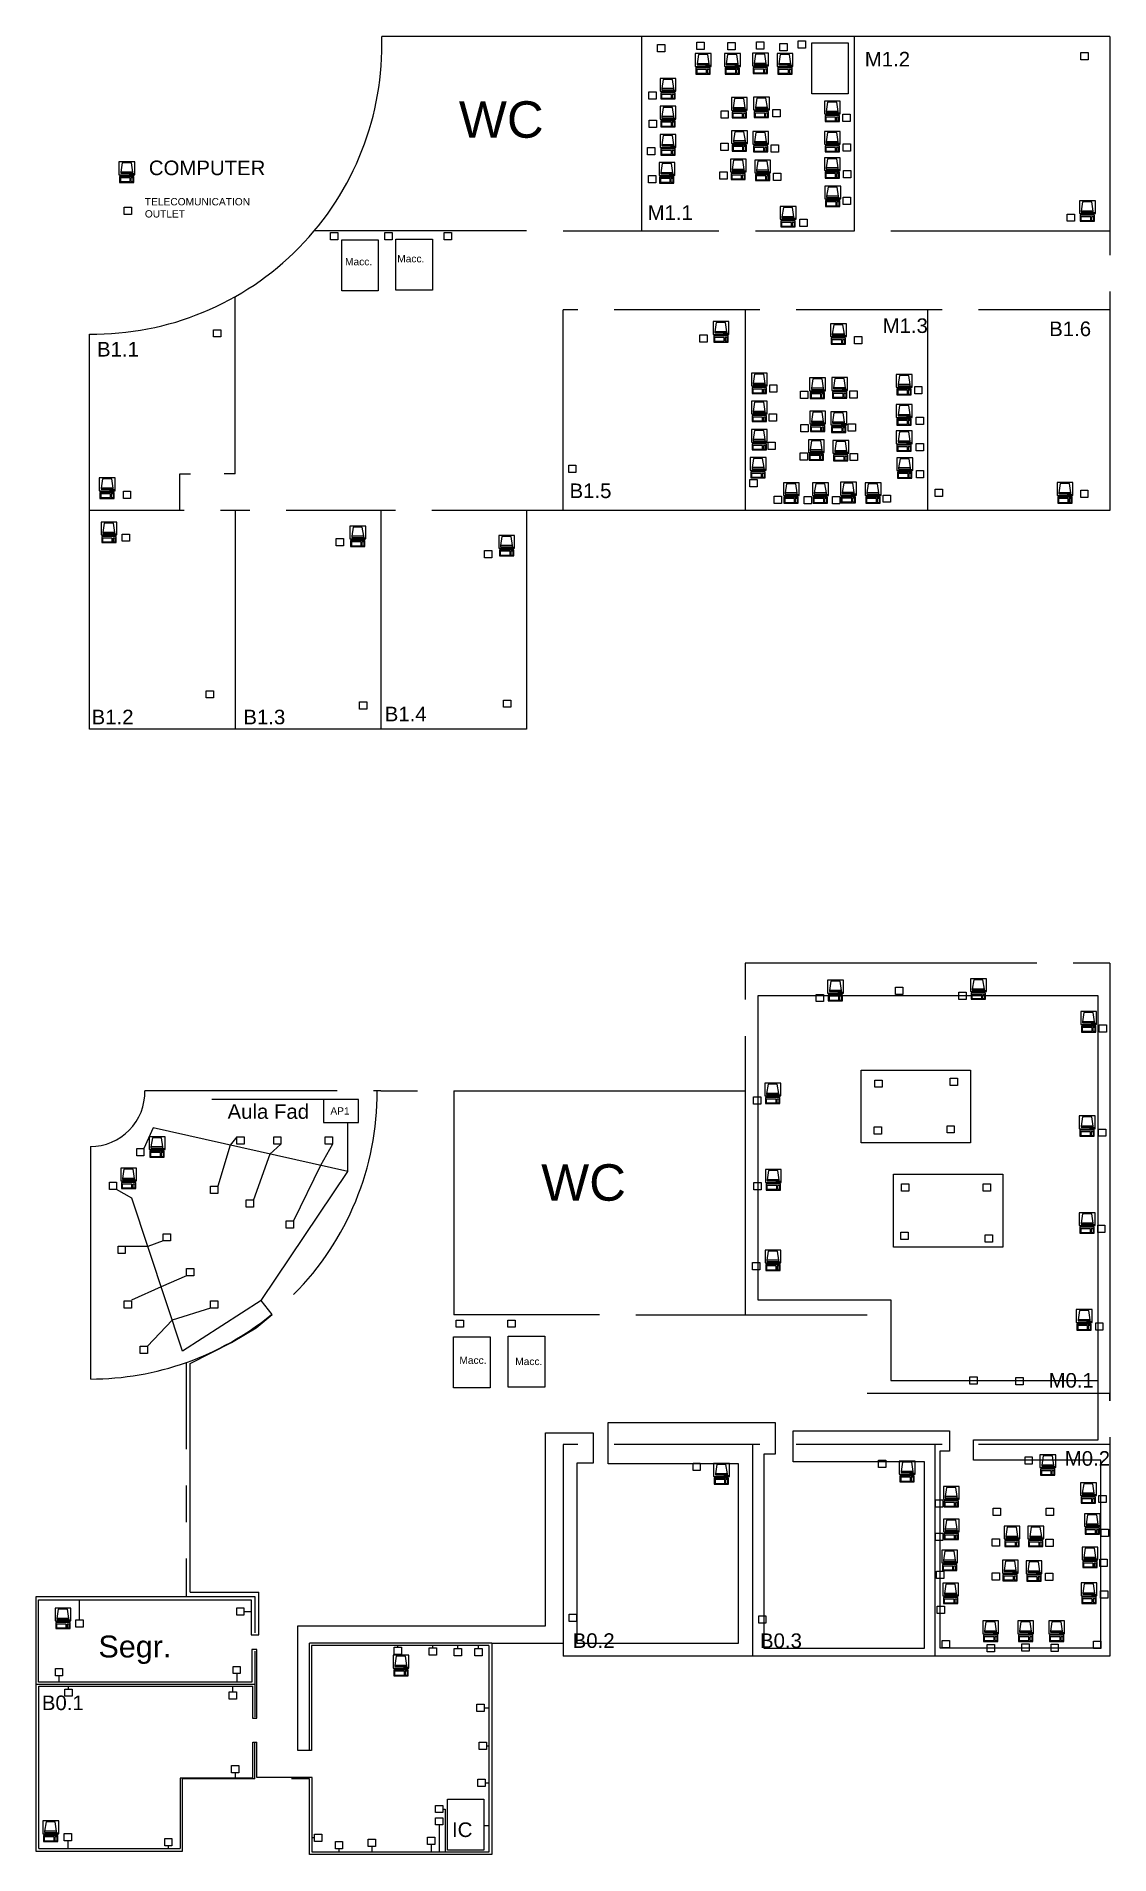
# Model space of a CAD drawing. Header units: millimetres. Extents: x 4807 to 19535, y 2009 to 26942.
import ezdxf

# ---------------------------------------------------------------- set-up
doc = ezdxf.new("R2010")
doc.units = ezdxf.units.MM
doc.layers.add('CPU', color=6, linetype='Continuous')
doc.layers.add('Layer1', color=80, linetype='Continuous', lineweight=15)
doc.styles.get("Standard").update_dxf_attribs({"font": 'arial.ttf'})

# ---------------------------------------------------------------- blocks, each defined once
blk = doc.blocks.new('RECTANG')
for p, q in [((1, 1), (0, 1)), ((0, 1), (0, 0)), ((0, 0), (1, 0)), ((1, 0), (1, 1))]:
    blk.add_line(p, q)
blk = doc.blocks.new('IBMAT', base_point=(61, 306))
for p, q in [((75, 307), (75, 306)), ((81, 307), (75, 307)), ((81, 306), (81, 307))]:
    blk.add_line(p, q)
at = {"xscale": 21, "yscale": 17, "zscale": 21}
blk.add_blockref('RECTANG', (61, 306), dxfattribs=at)
blk = doc.blocks.new('KEYBOARD', base_point=(60, 294))
for p, xscale, yscale, zscale in [((60, 294), 19, 8, 19), ((61, 295), 13, 5, 13), ((75, 295), 3, 5, 3)]:
    blk.add_blockref('RECTANG', p, dxfattribs=dict(xscale=xscale, yscale=yscale, zscale=zscale))
blk = doc.blocks.new('COMPUTER')
for p, q in [((-6.6, 16.2), (-8.5, 3.5)), ((-8.5, 3.5), (-8.5, 2)), ((8, 3.5), (-8.5, 3.5)), ((-8.5, 2), (8, 2)), ((6.1, 16.2), (-6.6, 16.2)), ((8, 3.5), (6.1, 16.2)), ((8, 2), (8, 3.5))]:
    blk.add_line(p, q)
at = {"xscale": 1.033846153846154, "yscale": 1.033846153846154, "zscale": 1.033846153846154}
for name, p in [('IBMAT', (-10.9, 0)), ('KEYBOARD', (-10, -10.5))]:
    blk.add_blockref(name, p, dxfattribs=at)

msp = doc.modelspace()

# ---------------------------------------------------------------- linework, layer by layer
for p, q in [((19535, 26942), (9547, 26942)), ((13111, 26942), (13111, 24275)), ((16034, 24275), (16034, 26942)), ((19535, 26942), (19535, 23942)), ((13329, 26831), (13429, 26831)), ((13329, 26731), (13329, 26831)), ((13429, 26731), (13329, 26731)), ((13429, 26831), (13429, 26731)), ((13871, 26864), (13971, 26864)), ((13871, 26764), (13871, 26864)), ((13971, 26764), (13871, 26764)), ((13971, 26864), (13971, 26764)), ((14294, 26856), (14394, 26856)), ((14294, 26756), (14294, 26856)), ((14394, 26756), (14294, 26756)), ((14394, 26856), (14394, 26756)), ((14690, 26868), (14790, 26868)), ((14690, 26768), (14690, 26868)), ((14790, 26768), (14690, 26768)), ((14790, 26868), (14790, 26768)), ((15010, 26843), (15110, 26843)), ((15010, 26743), (15010, 26843)), ((15110, 26743), (15010, 26743)), ((15110, 26843), (15110, 26743)), ((15261, 26879), (15361, 26879)), ((15261, 26779), (15261, 26879)), ((15361, 26779), (15261, 26779)), ((15361, 26879), (15361, 26779)), ((15446, 26853), (15946, 26853)), ((15446, 26153), (15446, 26853)), ((15946, 26853), (15946, 26153)), ((19141, 26721), (19241, 26721)), ((19141, 26621), (19141, 26721)), ((19241, 26721), (19241, 26621)), ((19241, 26621), (19141, 26621)), ((13210, 26182), (13310, 26182)), ((13210, 26082), (13210, 26182)), ((13310, 26182), (13310, 26082)), ((13310, 26082), (13210, 26082)), ((14912, 25940), (15012, 25940)), ((14912, 25840), (14912, 25940)), ((15012, 25940), (15012, 25840)), ((15946, 26153), (15446, 26153)), ((13215, 25794), (13315, 25794)), ((13215, 25694), (13215, 25794)), ((13315, 25694), (13215, 25694)), ((13315, 25794), (13315, 25694)), ((14202, 25921), (14302, 25921)), ((14202, 25821), (14202, 25921)), ((14302, 25821), (14202, 25821)), ((14302, 25921), (14302, 25821)), ((15012, 25840), (14912, 25840)), ((15873, 25874), (15973, 25874)), ((15873, 25774), (15873, 25874)), ((15973, 25774), (15873, 25774)), ((15973, 25874), (15973, 25774)), ((14198, 25478), (14298, 25478)), ((14198, 25378), (14198, 25478)), ((14298, 25478), (14298, 25378)), ((14889, 25455), (14989, 25455)), ((14889, 25355), (14889, 25455)), ((14989, 25455), (14989, 25355)), ((15878, 25470), (15978, 25470)), ((15878, 25370), (15878, 25470)), ((15978, 25470), (15978, 25370)), ((13195, 25419), (13295, 25419)), ((13195, 25319), (13195, 25419)), ((13295, 25319), (13195, 25319)), ((13295, 25419), (13295, 25319)), ((14298, 25378), (14198, 25378)), ((14989, 25355), (14889, 25355)), ((15978, 25370), (15878, 25370)), ((13207, 25035), (13307, 25035)), ((13207, 24935), (13207, 25035)), ((13307, 24935), (13207, 24935)), ((13307, 25035), (13307, 24935)), ((14186, 25086), (14286, 25086)), ((14186, 24986), (14186, 25086)), ((14286, 24986), (14186, 24986)), ((14286, 25086), (14286, 24986)), ((14924, 25066), (15024, 25066)), ((14924, 24966), (14924, 25066)), ((15024, 24966), (14924, 24966)), ((15024, 25066), (15024, 24966)), ((15883, 25101), (15983, 25101)), ((15883, 25001), (15883, 25101)), ((15983, 25001), (15883, 25001)), ((15983, 25101), (15983, 25001)), ((15880, 24738), (15980, 24738)), ((15880, 24638), (15880, 24738)), ((15980, 24738), (15980, 24638)), ((6011, 24598), (6111, 24598)), ((6011, 24498), (6011, 24598)), ((6111, 24498), (6011, 24498)), ((6111, 24598), (6111, 24498)), ((15282, 24435), (15382, 24435)), ((15282, 24335), (15282, 24435)), ((15382, 24435), (15382, 24335)), ((15980, 24638), (15880, 24638)), ((18950, 24506), (19050, 24506)), ((18950, 24406), (18950, 24506)), ((19050, 24506), (19050, 24406)), ((11535, 24275), (8621, 24275)), ((8845, 24251), (8945, 24251)), ((8845, 24151), (8845, 24251)), ((8945, 24251), (8945, 24151)), ((9589, 24251), (9689, 24251)), ((9589, 24151), (9589, 24251)), ((9689, 24251), (9689, 24151)), ((10404, 24251), (10504, 24251)), ((10404, 24151), (10404, 24251)), ((10504, 24251), (10504, 24151)), ((12035, 24275), (13111, 24275)), ((13111, 24275), (14173, 24275)), ((14673, 24275), (16034, 24275)), ((15382, 24335), (15282, 24335)), ((16534, 24275), (19535, 24275)), ((19050, 24406), (18950, 24406)), ((8945, 24151), (8845, 24151)), ((9689, 24151), (9589, 24151)), ((10504, 24151), (10404, 24151)), ((19535, 23442), (19535, 20442)), ((19535, 23442), (19535, 23192)), ((7535, 20942), (7535, 23372)), ((12035, 20442), (12035, 23192)), ((12235, 23192), (12035, 23192)), ((14535, 23192), (12735, 23192)), ((14735, 23192), (14535, 23192)), ((14535, 23192), (14535, 20442)), ((17035, 23192), (15235, 23192)), ((17235, 23192), (17035, 23192)), ((17035, 23192), (17035, 20442)), ((19535, 23192), (17735, 23192)), ((5535, 17442), (5535, 22859)), ((7239, 22920), (7339, 22920)), ((7239, 22820), (7239, 22920)), ((7339, 22820), (7239, 22820)), ((7339, 22920), (7339, 22820)), ((13913, 22848), (14013, 22848)), ((13913, 22748), (13913, 22848)), ((14013, 22748), (13913, 22748)), ((14013, 22848), (14013, 22748)), ((16035, 22825), (16135, 22825)), ((16035, 22725), (16035, 22825)), ((16135, 22725), (16035, 22725)), ((16135, 22825), (16135, 22725)), ((14870, 22162), (14970, 22162)), ((14870, 22062), (14870, 22162)), ((14970, 22062), (14870, 22062)), ((14970, 22162), (14970, 22062)), ((15294, 22077), (15394, 22077)), ((15294, 21977), (15294, 22077)), ((15394, 21977), (15294, 21977)), ((15394, 22077), (15394, 21977)), ((15968, 22080), (16068, 22080)), ((15968, 21980), (15968, 22080)), ((16068, 21980), (15968, 21980)), ((16068, 22080), (16068, 21980)), ((16859, 22142), (16959, 22142)), ((16859, 22042), (16859, 22142)), ((16959, 22042), (16859, 22042)), ((16959, 22142), (16959, 22042)), ((14862, 21764), (14962, 21764)), ((14862, 21664), (14862, 21764)), ((14962, 21764), (14962, 21664)), ((16879, 21721), (16979, 21721)), ((16879, 21621), (16879, 21721)), ((16979, 21721), (16979, 21621)), ((14962, 21664), (14862, 21664)), ((15299, 21620), (15399, 21620)), ((15299, 21520), (15299, 21620)), ((15399, 21520), (15299, 21520)), ((15399, 21620), (15399, 21520)), ((15948, 21627), (16048, 21627)), ((15948, 21527), (15948, 21627)), ((16048, 21527), (15948, 21527)), ((16048, 21627), (16048, 21527)), ((16979, 21621), (16879, 21621)), ((14847, 21379), (14947, 21379)), ((14847, 21279), (14847, 21379)), ((14947, 21279), (14847, 21279)), ((14947, 21379), (14947, 21279)), ((15287, 21231), (15387, 21231)), ((15287, 21131), (15287, 21231)), ((15387, 21231), (15387, 21131)), ((15973, 21224), (16073, 21224)), ((15973, 21124), (15973, 21224)), ((16073, 21224), (16073, 21124)), ((16879, 21358), (16979, 21358)), ((16879, 21258), (16879, 21358)), ((16979, 21258), (16879, 21258)), ((16979, 21358), (16979, 21258)), ((12112, 21061), (12212, 21061)), ((12112, 20961), (12112, 21061)), ((12212, 20961), (12112, 20961)), ((12212, 21061), (12212, 20961)), ((15387, 21131), (15287, 21131)), ((16073, 21124), (15973, 21124)), ((16882, 20987), (16982, 20987)), ((16882, 20887), (16882, 20987)), ((16982, 20987), (16982, 20887)), ((6001, 20707), (6101, 20707)), ((6001, 20607), (6001, 20707)), ((6101, 20707), (6101, 20607)), ((6774, 20442), (6774, 20942)), ((6774, 20942), (6774, 20942)), ((6774, 20942), (6924, 20942)), ((7535, 20942), (7385, 20942)), ((14599, 20867), (14699, 20867)), ((14599, 20767), (14599, 20867)), ((14699, 20767), (14599, 20767)), ((14699, 20867), (14699, 20767)), ((16982, 20887), (16882, 20887)), ((17142, 20731), (17242, 20731)), ((17142, 20631), (17142, 20731)), ((17242, 20731), (17242, 20631)), ((19137, 20720), (19237, 20720)), ((19137, 20620), (19137, 20720)), ((19237, 20720), (19237, 20620)), ((6101, 20607), (6001, 20607)), ((14933, 20636), (15033, 20636)), ((14933, 20536), (14933, 20636)), ((15033, 20536), (14933, 20536)), ((15033, 20636), (15033, 20536)), ((15343, 20633), (15443, 20633)), ((15343, 20533), (15343, 20633)), ((15443, 20533), (15343, 20533)), ((15443, 20633), (15443, 20533)), ((15733, 20632), (15833, 20632)), ((15733, 20532), (15733, 20632)), ((15833, 20532), (15733, 20532)), ((15833, 20632), (15833, 20532)), ((16426, 20653), (16526, 20653)), ((16426, 20553), (16426, 20653)), ((16526, 20553), (16426, 20553)), ((16526, 20653), (16526, 20553)), ((17242, 20631), (17142, 20631)), ((19237, 20620), (19137, 20620)), ((6835, 20442), (5535, 20442)), ((6774, 20442), (6774, 20442)), ((7535, 20442), (7335, 20442)), ((7735, 20442), (7535, 20442)), ((7535, 20442), (7535, 17442)), ((9535, 20442), (8235, 20442)), ((9735, 20442), (9535, 20442)), ((9535, 20442), (9535, 17442)), ((11535, 20442), (10235, 20442)), ((19535, 20442), (11535, 20442)), ((11535, 20442), (11535, 17442)), ((5987, 20118), (6087, 20118)), ((5987, 20018), (5987, 20118)), ((6087, 20018), (5987, 20018)), ((6087, 20118), (6087, 20018)), ((8923, 20058), (9023, 20058)), ((8923, 19958), (8923, 20058)), ((9023, 19958), (8923, 19958)), ((9023, 20058), (9023, 19958)), ((10956, 19892), (11056, 19892)), ((10956, 19792), (10956, 19892)), ((11056, 19792), (10956, 19792)), ((11056, 19892), (11056, 19792)), ((7136, 17970), (7236, 17970)), ((7136, 17870), (7136, 17970)), ((7236, 17970), (7236, 17870)), ((7236, 17870), (7136, 17870)), ((9240, 17816), (9340, 17816)), ((9240, 17716), (9240, 17816)), ((9340, 17716), (9240, 17716)), ((9340, 17816), (9340, 17716)), ((11217, 17842), (11317, 17842)), ((11217, 17742), (11217, 17842)), ((11317, 17742), (11217, 17742)), ((11317, 17842), (11317, 17742)), ((11535, 17442), (5535, 17442)), ((18535, 14233), (14535, 14233)), ((14535, 14233), (14535, 13733)), ((19535, 14233), (19035, 14233)), ((19535, 14233), (19535, 8233)), ((15509, 13806), (15609, 13806)), ((15509, 13706), (15509, 13806)), ((15609, 13806), (15609, 13706)), ((16597, 13903), (16697, 13903)), ((16597, 13803), (16597, 13903)), ((16697, 13803), (16597, 13803)), ((16697, 13903), (16697, 13803)), ((17466, 13834), (17566, 13834)), ((17466, 13734), (17466, 13834)), ((17566, 13734), (17466, 13734)), ((17566, 13834), (17566, 13734)), ((15609, 13706), (15509, 13706)), ((14535, 13233), (14535, 12483)), ((19391, 13388), (19491, 13388)), ((19391, 13288), (19391, 13388)), ((19491, 13288), (19391, 13288)), ((19491, 13388), (19491, 13288)), ((16126, 12768), (17626, 12768)), ((16126, 11768), (16126, 12768)), ((17626, 12768), (17626, 11768)), ((8935, 12483), (6295, 12483)), ((9535, 12483), (9435, 12483)), ((9535, 12483), (10035, 12483)), ((10535, 12483), (14535, 12483)), ((10535, 12483), (10535, 9412)), ((14535, 12483), (14535, 9412)), ((16314, 12631), (16414, 12631)), ((16314, 12531), (16314, 12631)), ((16414, 12531), (16314, 12531)), ((16414, 12631), (16414, 12531)), ((17348, 12658), (17448, 12658)), ((17348, 12558), (17348, 12658)), ((17448, 12558), (17348, 12558)), ((17448, 12658), (17448, 12558)), ((8747, 12365), (8747, 12047)), ((9228, 12365), (8747, 12365)), ((8747, 12365), (8747, 12365)), ((9228, 12047), (9228, 12365)), ((14647, 12400), (14747, 12400)), ((14647, 12300), (14647, 12400)), ((14747, 12300), (14647, 12300)), ((14747, 12400), (14747, 12300)), ((8747, 12047), (9228, 12047)), ((16305, 11987), (16405, 11987)), ((16305, 11887), (16305, 11987)), ((16405, 11987), (16405, 11887)), ((17303, 12005), (17403, 12005)), ((17303, 11905), (17303, 12005)), ((17403, 12005), (17403, 11905)), ((5549, 11720), (5549, 8532)), ((7558, 11852), (7658, 11852)), ((7558, 11752), (7558, 11852)), ((7658, 11752), (7558, 11752)), ((7658, 11852), (7658, 11752)), ((8064, 11852), (8164, 11852)), ((8064, 11752), (8064, 11852)), ((8164, 11752), (8064, 11752)), ((8164, 11852), (8164, 11752)), ((8771, 11852), (8871, 11852)), ((8771, 11752), (8771, 11852)), ((8871, 11752), (8771, 11752)), ((8871, 11852), (8871, 11752)), ((17626, 11768), (16126, 11768)), ((16405, 11887), (16305, 11887)), ((17403, 11905), (17303, 11905)), ((19381, 11959), (19481, 11959)), ((19381, 11859), (19381, 11959)), ((19481, 11859), (19381, 11859)), ((19481, 11959), (19481, 11859)), ((6184, 11693), (6284, 11693)), ((6184, 11593), (6184, 11693)), ((6284, 11593), (6184, 11593)), ((6284, 11693), (6284, 11593)), ((5809, 11229), (5909, 11229)), ((5809, 11129), (5809, 11229)), ((5909, 11229), (5909, 11129)), ((14651, 11225), (14751, 11225)), ((14651, 11125), (14651, 11225)), ((14751, 11225), (14751, 11125)), ((16567, 11340), (18067, 11340)), ((16567, 10340), (16567, 11340)), ((18067, 11340), (18067, 10340)), ((5909, 11129), (5809, 11129)), ((7198, 11174), (7298, 11174)), ((7198, 11074), (7198, 11174)), ((7298, 11074), (7198, 11074)), ((7298, 11174), (7298, 11074)), ((7688, 10986), (7788, 10986)), ((7688, 10886), (7688, 10986)), ((7788, 10986), (7788, 10886)), ((14751, 11125), (14651, 11125)), ((16677, 11207), (16777, 11207)), ((16677, 11107), (16677, 11207)), ((16777, 11107), (16677, 11107)), ((16777, 11207), (16777, 11107)), ((17801, 11207), (17901, 11207)), ((17801, 11107), (17801, 11207)), ((17901, 11107), (17801, 11107)), ((17901, 11207), (17901, 11107)), ((7788, 10886), (7688, 10886)), ((6548, 10524), (6648, 10524)), ((6548, 10424), (6548, 10524)), ((6648, 10524), (6648, 10424)), ((8237, 10698), (8337, 10698)), ((8237, 10598), (8237, 10698)), ((8337, 10598), (8237, 10598)), ((8337, 10698), (8337, 10598)), ((16668, 10545), (16768, 10545)), ((16668, 10445), (16668, 10545)), ((16768, 10545), (16768, 10445)), ((17827, 10506), (17927, 10506)), ((17827, 10406), (17827, 10506)), ((17927, 10506), (17927, 10406)), ((19370, 10640), (19470, 10640)), ((19370, 10540), (19370, 10640)), ((19470, 10540), (19370, 10540)), ((19470, 10640), (19470, 10540)), ((5928, 10351), (6028, 10351)), ((5928, 10251), (5928, 10351)), ((6028, 10251), (5928, 10251)), ((6028, 10351), (6028, 10251)), ((6648, 10424), (6548, 10424)), ((18067, 10340), (16567, 10340)), ((16768, 10445), (16668, 10445)), ((17927, 10406), (17827, 10406)), ((6866, 10048), (6966, 10048)), ((6866, 9948), (6866, 10048)), ((6966, 10048), (6966, 9948)), ((14636, 10129), (14736, 10129)), ((14636, 10029), (14636, 10129)), ((14736, 10029), (14636, 10029)), ((14736, 10129), (14736, 10029)), ((6966, 9948), (6866, 9948)), ((6014, 9601), (6114, 9601)), ((6014, 9501), (6014, 9601)), ((6114, 9501), (6014, 9501)), ((6114, 9601), (6114, 9501)), ((7198, 9601), (7298, 9601)), ((7198, 9501), (7198, 9601)), ((7298, 9501), (7198, 9501)), ((7298, 9601), (7298, 9501)), ((12535, 9412), (10535, 9412)), ((10569, 9340), (10669, 9340)), ((10569, 9240), (10569, 9340)), ((10669, 9240), (10569, 9240)), ((10669, 9340), (10669, 9240)), ((11277, 9340), (11377, 9340)), ((11277, 9240), (11277, 9340)), ((11377, 9240), (11277, 9240)), ((11377, 9340), (11377, 9240)), ((13035, 9412), (14535, 9412)), ((14535, 9412), (16208, 9412)), ((19343, 9302), (19443, 9302)), ((19343, 9202), (19343, 9302)), ((19443, 9302), (19443, 9202)), ((6231, 8980), (6331, 8980)), ((6231, 8880), (6231, 8980)), ((6331, 8980), (6331, 8880)), ((19443, 9202), (19343, 9202)), ((6331, 8880), (6231, 8880)), ((6865, 8758), (6865, 7570)), ((17616, 8559), (17716, 8559)), ((17616, 8459), (17616, 8559)), ((17716, 8559), (17716, 8459)), ((18248, 8553), (18348, 8553)), ((18248, 8453), (18248, 8553)), ((18348, 8553), (18348, 8453)), ((19535, 8333), (16208, 8333)), ((17716, 8459), (17616, 8459)), ((18348, 8453), (18248, 8453)), ((19535, 8233), (19535, 8333)), ((19535, 7733), (19535, 4733)), ((19535, 7733), (19535, 7633)), ((12235, 7633), (12035, 7633)), ((12035, 7633), (12035, 4733)), ((14535, 7633), (12735, 7633)), ((14735, 7633), (14535, 7633)), ((14635, 7633), (14635, 4733)), ((17035, 7633), (15235, 7633)), ((17235, 7633), (17035, 7633)), ((17135, 7633), (17135, 4733)), ((19535, 7633), (17735, 7633)), ((13818, 7375), (13918, 7375)), ((13818, 7275), (13818, 7375)), ((13918, 7275), (13818, 7275)), ((13918, 7375), (13918, 7275)), ((16365, 7419), (16465, 7419)), ((16365, 7319), (16365, 7419)), ((16465, 7319), (16365, 7319)), ((16465, 7419), (16465, 7319)), ((18373, 7462), (18473, 7462)), ((18373, 7362), (18373, 7462)), ((18473, 7362), (18373, 7362)), ((18473, 7462), (18473, 7362)), ((6865, 7070), (6865, 6570)), ((17147, 6875), (17247, 6875)), ((17147, 6775), (17147, 6875)), ((17247, 6775), (17147, 6775)), ((17247, 6875), (17247, 6775)), ((17938, 6759), (18038, 6759)), ((17938, 6659), (17938, 6759)), ((18038, 6759), (18038, 6659)), ((18663, 6759), (18763, 6759)), ((18663, 6659), (18663, 6759)), ((18763, 6759), (18763, 6659)), ((19386, 6936), (19486, 6936)), ((19386, 6836), (19386, 6936)), ((19486, 6836), (19386, 6836)), ((19486, 6936), (19486, 6836)), ((18038, 6659), (17938, 6659)), ((18763, 6659), (18663, 6659)), ((17146, 6418), (17246, 6418)), ((17146, 6318), (17146, 6418)), ((17246, 6318), (17146, 6318)), ((17246, 6418), (17246, 6318)), ((17922, 6340), (18022, 6340)), ((17922, 6240), (17922, 6340)), ((18022, 6240), (17922, 6240)), ((18022, 6340), (18022, 6240)), ((18659, 6333), (18759, 6333)), ((18659, 6233), (18659, 6333)), ((18759, 6233), (18659, 6233)), ((18759, 6333), (18759, 6233)), ((19418, 6473), (19518, 6473)), ((19418, 6373), (19418, 6473)), ((19518, 6373), (19418, 6373)), ((19518, 6473), (19518, 6373)), ((6865, 6070), (6865, 5550)), ((19400, 6061), (19500, 6061)), ((19400, 5961), (19400, 6061)), ((19500, 6061), (19500, 5961)), ((17157, 5897), (17257, 5897)), ((17157, 5797), (17157, 5897)), ((17257, 5797), (17157, 5797)), ((17257, 5897), (17257, 5797)), ((17922, 5872), (18022, 5872)), ((17922, 5772), (17922, 5872)), ((18022, 5772), (17922, 5772)), ((18022, 5872), (18022, 5772)), ((18656, 5870), (18756, 5870)), ((18656, 5770), (18656, 5870)), ((18756, 5770), (18656, 5770)), ((18756, 5870), (18756, 5770)), ((19500, 5961), (19400, 5961)), ((4807, 2050), (4807, 5550)), ((4807, 5550), (6744, 5550)), ((6744, 5550), (7807, 5550)), ((7807, 5550), (7807, 5050)), ((19408, 5625), (19508, 5625)), ((19408, 5525), (19408, 5625)), ((19508, 5525), (19408, 5525)), ((19508, 5625), (19508, 5525)), ((7556, 5393), (7656, 5393)), ((7556, 5293), (7556, 5393)), ((7656, 5293), (7556, 5293)), ((7656, 5393), (7656, 5293)), ((12120, 5308), (12220, 5308)), ((12120, 5208), (12120, 5308)), ((12220, 5308), (12220, 5208)), ((14719, 5282), (14819, 5282)), ((14719, 5182), (14719, 5282)), ((14819, 5282), (14819, 5182)), ((17170, 5416), (17270, 5416)), ((17170, 5316), (17170, 5416)), ((17270, 5316), (17170, 5316)), ((17270, 5416), (17270, 5316)), ((5351, 5228), (5451, 5228)), ((5351, 5128), (5351, 5228)), ((5451, 5128), (5351, 5128)), ((5451, 5228), (5451, 5128)), ((12220, 5208), (12120, 5208)), ((14819, 5182), (14719, 5182)), ((7807, 4800), (7807, 3894)), ((11057, 4909), (8554, 4909)), ((8557, 3446), (8557, 4909)), ((9716, 4853), (9816, 4853)), ((9716, 4753), (9716, 4853)), ((9816, 4753), (9716, 4753)), ((9816, 4853), (9816, 4753)), ((10198, 4844), (10298, 4844)), ((10198, 4744), (10198, 4844)), ((10298, 4744), (10198, 4744)), ((10298, 4844), (10298, 4744)), ((10540, 4835), (10640, 4835)), ((10540, 4735), (10540, 4835)), ((10640, 4835), (10640, 4735)), ((10826, 4835), (10926, 4835)), ((10826, 4735), (10826, 4835)), ((10926, 4835), (10926, 4735)), ((11057, 4909), (11057, 4909)), ((11057, 4909), (12035, 4909)), ((11057, 4909), (11057, 2009)), ((17235, 4947), (17335, 4947)), ((17235, 4847), (17235, 4947)), ((17335, 4847), (17235, 4847)), ((17335, 4947), (17335, 4847)), ((17853, 4889), (17953, 4889)), ((17853, 4789), (17853, 4889)), ((17953, 4789), (17853, 4789)), ((17953, 4889), (17953, 4789)), ((18328, 4901), (18428, 4901)), ((18328, 4801), (18328, 4901)), ((18428, 4801), (18328, 4801)), ((18428, 4901), (18428, 4801)), ((18730, 4894), (18830, 4894)), ((18730, 4794), (18730, 4894)), ((18830, 4794), (18730, 4794)), ((18830, 4894), (18830, 4794)), ((19315, 4935), (19415, 4935)), ((19315, 4835), (19315, 4935)), ((19415, 4835), (19315, 4835)), ((19415, 4935), (19415, 4835)), ((5068, 4561), (5168, 4561)), ((5068, 4461), (5068, 4561)), ((5168, 4561), (5168, 4461)), ((7506, 4591), (7606, 4591)), ((7506, 4491), (7506, 4591)), ((7606, 4491), (7506, 4491)), ((7606, 4591), (7606, 4491)), ((10640, 4735), (10540, 4735)), ((10926, 4735), (10826, 4735)), ((19535, 4733), (12035, 4733)), ((4807, 4347), (7807, 4347)), ((5168, 4461), (5068, 4461)), ((5198, 4280), (5298, 4280)), ((5198, 4180), (5198, 4280)), ((5298, 4280), (5298, 4180)), ((7455, 4242), (7555, 4242)), ((7455, 4142), (7455, 4242)), ((7555, 4242), (7555, 4142)), ((5298, 4180), (5198, 4180)), ((7555, 4142), (7455, 4142)), ((10850, 4071), (10950, 4071)), ((10850, 3971), (10850, 4071)), ((10950, 4071), (10950, 3971)), ((10950, 3971), (10850, 3971)), ((7807, 3050), (7807, 3550)), ((10884, 3553), (10984, 3553)), ((10884, 3453), (10884, 3553)), ((10984, 3553), (10984, 3453)), ((10984, 3453), (10884, 3453)), ((7807, 3050), (6807, 3050)), ((6807, 3050), (6807, 2050)), ((7484, 3230), (7584, 3230)), ((7484, 3130), (7484, 3230)), ((7584, 3130), (7484, 3130)), ((7584, 3230), (7584, 3130)), ((8557, 3050), (8307, 3050)), ((8557, 2009), (8557, 3050)), ((10866, 3044), (10966, 3044)), ((10866, 2944), (10866, 3044)), ((10966, 3044), (10966, 2944)), ((10448, 2772), (10948, 2772)), ((10448, 2072), (10448, 2772)), ((10966, 2944), (10866, 2944)), ((10948, 2772), (10948, 2072)), ((10283, 2685), (10383, 2685)), ((10283, 2585), (10283, 2685)), ((10383, 2585), (10283, 2585)), ((10283, 2516), (10383, 2516)), ((10283, 2416), (10283, 2516)), ((10383, 2685), (10383, 2585)), ((10383, 2516), (10383, 2416)), ((5188, 2297), (5288, 2297)), ((5188, 2197), (5188, 2297)), ((5288, 2297), (5288, 2197)), ((8625, 2291), (8725, 2291)), ((8625, 2191), (8625, 2291)), ((8725, 2291), (8725, 2191)), ((10176, 2249), (10276, 2249)), ((10176, 2149), (10176, 2249)), ((10276, 2249), (10276, 2149)), ((10383, 2416), (10283, 2416)), ((6807, 2050), (4807, 2050)), ((5288, 2197), (5188, 2197)), ((6568, 2229), (6668, 2229)), ((6568, 2129), (6568, 2229)), ((6668, 2129), (6568, 2129)), ((6668, 2229), (6668, 2129)), ((11057, 2009), (8557, 2009)), ((8725, 2191), (8625, 2191)), ((8910, 2188), (9010, 2188)), ((8910, 2088), (8910, 2188)), ((9010, 2088), (8910, 2088)), ((9010, 2188), (9010, 2088)), ((9360, 2222), (9460, 2222)), ((9360, 2122), (9360, 2222)), ((9460, 2122), (9360, 2122)), ((9460, 2222), (9460, 2122)), ((10276, 2149), (10176, 2149)), ((10948, 2072), (10448, 2072))]:
    msp.add_line(p, q)
at = {"color": 4}
for p, q in [((8998, 24154), (9498, 24154)), ((8998, 23454), (8998, 24154)), ((9498, 24154), (9498, 23454)), ((9742, 24160), (10242, 24160)), ((9742, 23460), (9742, 24160)), ((10242, 24160), (10242, 23460)), ((9498, 23454), (8998, 23454)), ((10242, 23460), (9742, 23460)), ((10532, 9111), (11032, 9111)), ((10532, 8411), (10532, 9111)), ((11032, 9111), (11032, 8411)), ((11283, 9119), (11783, 9119)), ((11283, 8419), (11283, 9119)), ((11783, 9119), (11783, 8419)), ((11032, 8411), (10532, 8411)), ((11783, 8419), (11283, 8419))]:
    msp.add_line(p, q, dxfattribs=at)
for centre, radius, start, end in [((5583, 26825), 3966, 269.2974, 1.6899), ((5549, 12467), 747, 270, 1.1771), ((5549, 12467), 3936, 315.1117, 0.2233), ((5549, 12467), 3936, 270, 309.0816)]:
    msp.add_arc(centre, radius, start, end)
at = {"layer": 'CPU'}
for p, q in [((6412, 11974), (6284, 11693)), ((7465, 11737), (7298, 11174)), ((7558, 11852), (7465, 11737)), ((8164, 11752), (8011, 11615)), ((8871, 11752), (8706, 11459)), ((8011, 11615), (7788, 10986)), ((8706, 11459), (8337, 10698)), ((6117, 11009), (5909, 11129)), ((6336, 10348), (6028, 10348)), ((6548, 10424), (6336, 10348)), ((6520, 9793), (6114, 9612)), ((6866, 9948), (6520, 9793)), ((7198, 9501), (6671, 9339)), ((6671, 9339), (6331, 8980))]:
    msp.add_line(p, q, dxfattribs=at)
at = {"layer": 'Layer1'}
for p, q in [((19378, 13784), (14707, 13784)), ((14707, 13784), (14707, 9618)), ((19378, 7699), (19378, 13784)), ((8747, 12365), (7214, 12365)), ((9080, 11375), (6412, 11974)), ((9080, 11375), (9080, 12047)), ((7892, 9606), (9080, 11375)), ((6812, 8913), (6117, 11009)), ((7892, 9606), (6812, 8913)), ((8043, 9417), (7892, 9606)), ((14707, 9618), (16533, 9618)), ((16533, 9618), (16533, 8510)), ((7483, 9031), (7822, 9235)), ((7822, 9235), (8043, 9417)), ((6917, 8743), (7483, 9031)), ((6917, 5610), (6917, 8743)), ((16533, 8510), (19378, 8510)), ((11792, 5145), (11792, 7795)), ((11792, 7795), (12447, 7795)), ((12447, 7795), (12447, 7378)), ((12652, 7369), (12652, 7935)), ((12652, 7935), (14947, 7935)), ((14947, 7935), (14947, 7499)), ((15192, 7395), (15192, 7821)), ((15192, 7821), (17336, 7821)), ((17336, 7821), (17336, 7543)), ((14947, 7499), (14791, 7499)), ((14791, 7499), (14791, 4839)), ((17336, 7543), (17206, 7543)), ((17206, 7543), (17206, 4847)), ((17664, 7417), (17664, 7699)), ((17664, 7699), (19378, 7699)), ((12447, 7378), (12224, 7378)), ((12224, 7378), (12224, 4909)), ((14444, 7369), (12652, 7369)), ((14444, 4909), (14444, 7369)), ((16996, 7395), (15192, 7395)), ((16996, 4839), (16996, 7395)), ((19415, 7417), (17664, 7417)), ((19415, 4847), (19415, 7417)), ((4838, 4375), (4838, 5503)), ((4838, 5503), (7755, 5503)), ((5401, 5228), (5401, 5503)), ((6917, 5610), (7862, 5610)), ((7755, 5503), (7755, 5025)), ((7862, 5025), (7862, 5610)), ((7656, 5343), (7755, 5343)), ((7755, 5025), (7862, 5025)), ((8395, 3435), (8395, 5145)), ((8395, 5145), (11792, 5145)), ((7834, 4821), (7764, 4821)), ((7764, 4821), (7764, 4375)), ((7834, 3879), (7834, 4821)), ((11018, 4877), (8582, 4877)), ((8582, 4877), (8582, 3435)), ((9766, 4853), (9766, 4877)), ((10248, 4844), (10248, 4877)), ((10590, 4835), (10590, 4877)), ((10876, 4835), (10876, 4877)), ((11018, 4877), (11018, 2404)), ((12224, 4909), (14444, 4909)), ((14791, 4839), (16996, 4839)), ((17206, 4847), (19415, 4847)), ((7556, 4491), (7556, 4375)), ((7764, 4375), (4838, 4375)), ((4843, 2092), (4843, 4319)), ((4843, 4319), (7771, 4319)), ((5118, 4461), (5118, 4375)), ((5248, 4280), (5248, 4319)), ((7505, 4242), (7505, 4319)), ((7771, 4319), (7771, 3879)), ((10950, 4021), (11018, 4021)), ((7771, 3879), (7834, 3879)), ((7780, 3060), (7780, 3551)), ((7780, 3551), (7833, 3551)), ((7833, 3068), (7833, 3551)), ((10984, 3503), (11018, 3503)), ((8582, 3435), (8395, 3435)), ((7780, 3060), (6782, 3060)), ((6782, 3060), (6782, 2092)), ((7534, 3130), (7534, 3060)), ((8590, 3068), (7833, 3068)), ((8590, 2042), (8590, 3068)), ((10966, 2994), (11018, 2994)), ((10383, 2635), (10418, 2635)), ((10418, 2635), (10418, 2042)), ((10333, 2416), (10333, 2042)), ((11018, 2404), (10948, 2404)), ((11018, 2404), (11018, 2042)), ((4843, 2092), (6782, 2092)), ((5238, 2197), (5238, 2092)), ((6618, 2129), (6618, 2092)), ((8625, 2241), (8590, 2241)), ((11018, 2042), (8590, 2042)), ((8960, 2088), (8960, 2042)), ((9410, 2122), (9410, 2042)), ((10226, 2149), (10226, 2042))]:
    msp.add_line(p, q, dxfattribs=at)

# ---------------------------------------------------------------- block references
at = {"layer": 'CPU', "lineweight": -3, "xscale": 10, "yscale": 10, "zscale": 10}
for p in [(13958, 26531), (14359, 26530), (14743, 26537), (15081, 26531), (13476, 25807), (13476, 25420), (15730, 25463), (13460, 25036), (15730, 25103), (15736, 24714), (14728, 21764), (16716, 21717), (14728, 21377), (16716, 21357), (14712, 20993), (16724, 20989), (15166, 20646), (15567, 20646), (15951, 20652), (16289, 20646), (15774, 13823), (14913, 12413), (14921, 11228), (14915, 10124)]:
    msp.add_blockref('COMPUTER', p, dxfattribs=at)
at = {"layer": 'CPU', "color": 18, "lineweight": -3, "true_color": 0x000000, "xscale": 10, "yscale": 10, "zscale": 10}
for p in [(13476, 26190), (6050, 25045), (19230, 24512), (15123, 24434), (14202, 22856), (15814, 22825), (14728, 22148), (5780, 20712), (18922, 20647), (5804, 20106), (9219, 20052), (11262, 19924), (6465, 11678), (6075, 11248), (14209, 7195), (16757, 7227), (5173, 5214), (9812, 4567), (5006, 2295)]:
    msp.add_blockref('COMPUTER', p, dxfattribs=at)
at = {"layer": 'CPU', "color": 7, "lineweight": -3, "xscale": 10, "yscale": 10, "zscale": 10}
for p in [(14454, 25928), (14758, 25934), (14456, 25473), (14746, 25463), (14439, 25083), (14774, 25071), (15527, 22082), (15831, 22088), (15528, 21627), (15818, 21617), (15511, 21236), (15847, 21225), (19248, 13394), (19227, 11964), (19227, 10635), (19186, 9307), (18687, 7317), (17362, 6883), (19244, 6932), (17362, 6435), (18196, 6338), (18522, 6338), (19297, 6508), (17339, 6010), (18171, 5871), (18497, 5862), (19265, 6050), (19252, 5560), (17354, 5556), (17903, 5039), (18383, 5039), (18809, 5039)]:
    msp.add_blockref('COMPUTER', p, dxfattribs=at)
at = {"layer": 'CPU', "color": 0, "lineweight": -3, "xscale": 10, "yscale": 10, "zscale": 10}
for p in [(15730, 25879), (16716, 22132), (17735, 13844)]:
    msp.add_blockref('COMPUTER', p, dxfattribs=at)

# ---------------------------------------------------------------- texts
at = {"color": 20, "attachment_point": 1}
for s, width, heights, insert, char_height in [('M1.2', 1890.01, [0], (16175, 26730), 200), ('WC', 953.98, [0], (10605, 26052), 500), ('M1.1', 1890.01, [0], (13194, 24626), 200), ('M1.3', 1890.01, [0], (16419, 23075), 200), ('B1.6', 1890.01, [0], (18705, 23032), 200), ('B1.1', 1890.01, [0], (5640, 22752), 200), ('B1.5', 1890.01, [0], (12124, 20811), 200), ('B1.2', 1890.01, [0], (5566, 17709), 200), ('B1.3', 1890.01, [0], (7648, 17709), 200), ('B1.4', 1890.01, [0], (9588, 17750), 200), ('Aula Fad', 1815.9, [0], (7431, 12299), 200), ('WC', 953.98, [0], (11734, 11476), 500), ('M0.1', 1890.01, [0], (18696, 8613), 200), ('M0.2', 1890.01, [0], (18919, 7542), 200), ('Segr.', 2118.31, [0], (5659, 5013), 300), ('B0.2', 1890.01, [0], (12167, 5044), 200), ('B0.3', 1890.01, [0], (14737, 5043), 200), ('B0.1', 1890.01, [0], (4883, 4191), 200), ('IC', 1340.21, [2.59], (10511, 2451), 200)]:
    msp.add_mtext_dynamic_manual_height_columns(s, width=width, gutter_width=12.5, heights=heights, dxfattribs=dict(at, insert=insert, char_height=char_height))
at = {"attachment_point": 1}
for s, width, insert, char_height in [('COMPUTER', 2291.09, (6351, 25239), 200), ('TELECOMUNICATION OUTLET', 1208.72, (6296, 24725), 100), ('Macc.', 1204.16, (9759, 23944), 100), ('Macc.', 1204.16, (9043, 23903), 100), ('AP1', 322.97, (8842, 12257), 100), ('Macc.', 1204.16, (10612, 8839), 100), ('Macc.', 1204.16, (11378, 8822), 100)]:
    msp.add_mtext_dynamic_manual_height_columns(s, width=width, gutter_width=12.5, heights=[0], dxfattribs=dict(at, insert=insert, char_height=char_height))

doc.saveas('drawing.dxf')
